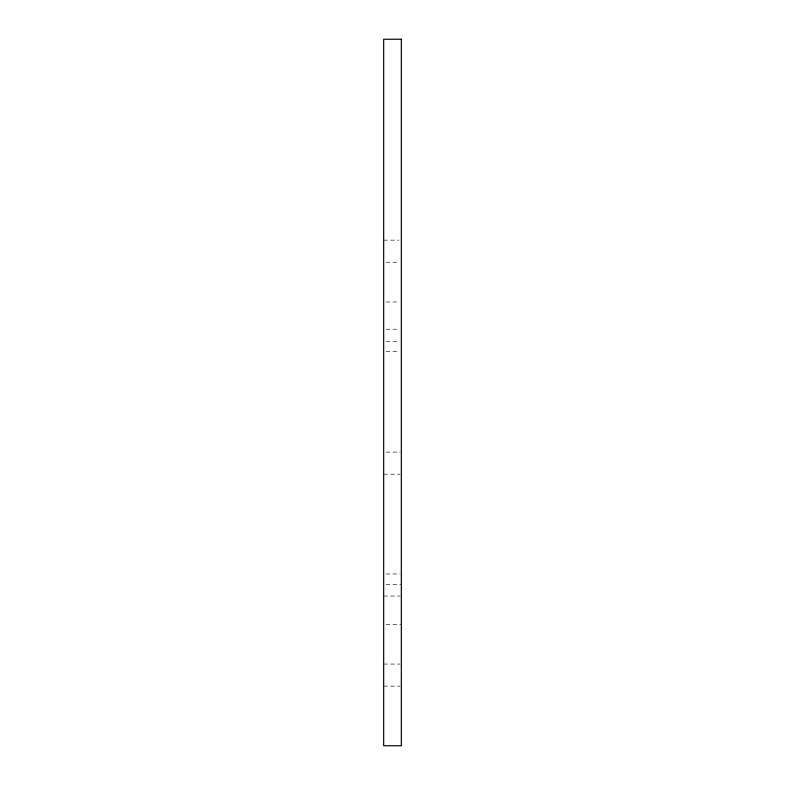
<?xml version="1.0" encoding="UTF-8"?>
<svg xmlns="http://www.w3.org/2000/svg" width="785" height="785" viewBox="0 0 785 785"><rect width="100%" height="100%" fill="white"/><g stroke="black" fill="none" stroke-linecap="round" stroke-linejoin="round"><path stroke-width="0.59" stroke-dasharray="3.92 2.94" d="M383.669 240.151L398.976 240.151M386.024 262.229L398.976 262.229M386.024 301.97L398.976 301.97M386.024 329.219L398.976 329.219M386.024 341.71L398.976 341.71M386.024 351.297L398.976 351.297M386.024 452.101L400.154 452.101M383.669 474.179L400.154 474.179M386.024 573.963L400.154 573.963M386.024 584.58L401.331 584.58M383.669 596.041L400.154 596.041M386.024 624.32L401.331 624.32M383.669 664.061L400.154 664.061M383.669 686.139L400.154 686.139"/><path stroke-width="1.18" d="M401.331 39.25L383.669 39.25L383.669 745.75L401.331 745.75L401.331 39.25"/></g></svg>
